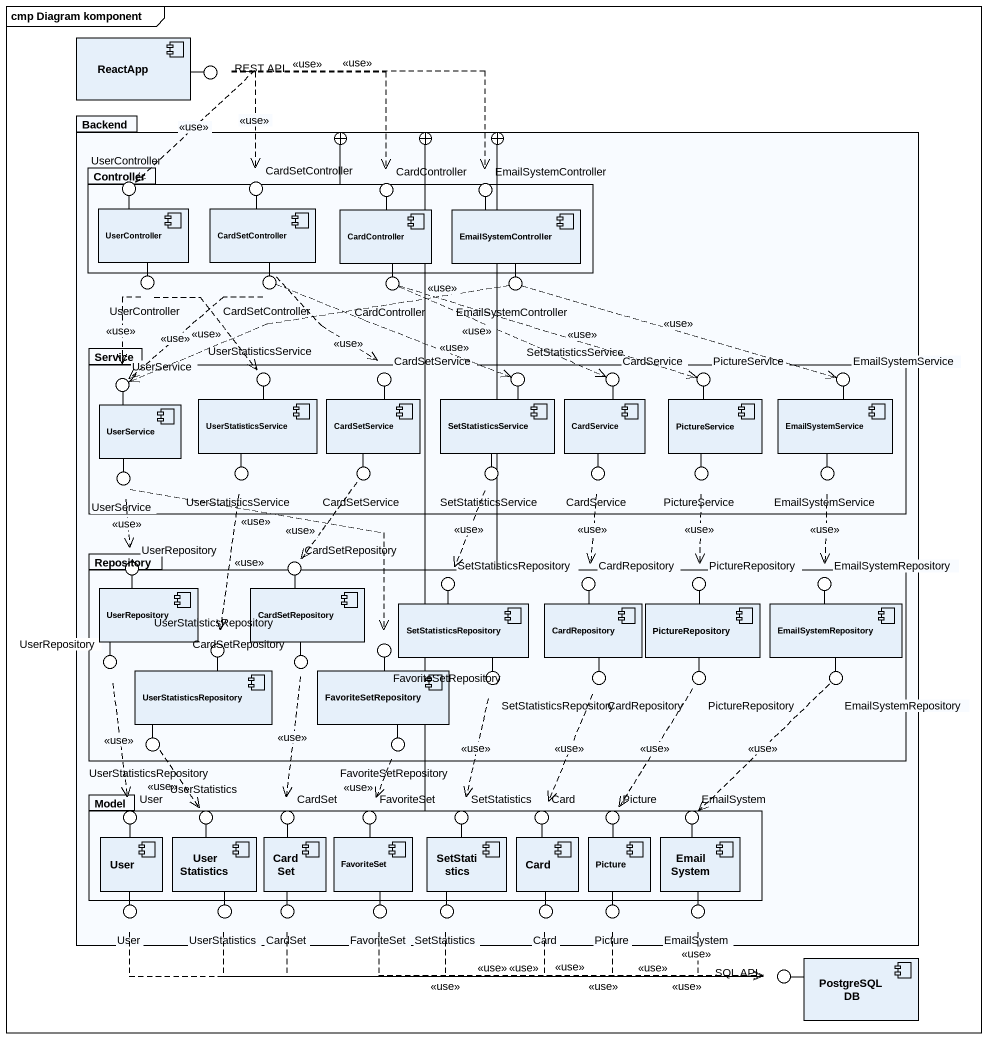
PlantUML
@startuml
mainframe cmp Diagram komponent
component ReactApp
() "REST API" as REST_API
package Backend {
  package Controller {
    component "UserController" as UserController_2
    component "CardSetController" as CardSetController_2
    component "CardController" as CardController_2
    component "EmailSystemController" as EmailSystemController_2
  }
  package Service {
    component "UserService" as UserService_2
    component "UserStatisticsService" as UserStatisticsService_2
    component "CardSetService" as CardSetService_2
    component "SetStatisticsService" as SetStatisticsService_2
    component "CardService" as CardService_2
    component "PictureService" as PictureService_2
    component "EmailSystemService" as EmailSystemService_2
  }
  package Repository {
    component "UserRepository" as UserRepository_2
    component "CardSetRepository" as CardSetRepository_2
    component "SetStatisticsRepository" as SetStatisticsRepository_2
    component "CardRepository" as CardRepository_2
    component "PictureRepository" as PictureRepository_2
    component "EmailSystemRepository" as EmailSystemRepository_2
    component UserStatisticsRepository
    component FavoriteSetRepository
  }
  package Model {
    component "User" as User_2
    component "UserStatistics" as UserStatistics_2
    component "CardSet" as CardSet_2
    component "FavoriteSet" as FavoriteSet_2
    component "SetStatistics" as SetStatistics_2
    component "Card" as Card__2
    component "Picture" as Picture_2
    component "EmailSystem" as EmailSystem_2
  }
}
() UserController
() CardSetController
() CardController
() EmailSystemController
() "UserController" as UserController_3
() "CardSetController" as CardSetController_3
() "CardController" as CardController_3
() "EmailSystemController" as EmailSystemController_3
() UserService
() UserStatisticsService
() CardSetService
() SetStatisticsService
() CardService
() PictureService
() EmailSystemService
() "UserService" as UserService_3
() "UserStatisticsService" as UserStatisticsService_3
() "CardSetService" as CardSetService_3
() "SetStatisticsService" as SetStatisticsService_3
() "CardService" as CardService_3
() "PictureService" as PictureService_3
() "EmailSystemService" as EmailSystemService_3
() UserRepository
() CardSetRepository
() SetStatisticsRepository
() CardRepository
() PictureRepository
() EmailSystemRepository
() "UserRepository" as UserRepository_3
() "UserStatisticsRepository" as UserStatisticsRepository_2
() "CardSetRepository" as CardSetRepository_3
() "FavoriteSetRepository" as FavoriteSetRepository_2
() "SetStatisticsRepository" as SetStatisticsRepository_3
() "CardRepository" as CardRepository_3
() "PictureRepository" as PictureRepository_3
() "EmailSystemRepository" as EmailSystemRepository_3
() "UserStatisticsRepository" as UserStatisticsRepository_3
() "FavoriteSetRepository" as FavoriteSetRepository_3
() User
() UserStatistics
() CardSet
() FavoriteSet
() SetStatistics
() "Card" as Card_
() Picture
() EmailSystem
() "User" as User_3
() "UserStatistics" as UserStatistics_3
() "CardSet" as CardSet_3
() "FavoriteSet" as FavoriteSet_3
() "SetStatistics" as SetStatistics_3
() "Card" as Card__3
() "Picture" as Picture_3
() "EmailSystem" as EmailSystem_3
() "SQL API" as SQL_API
component "PostgreSQL DB" as PostgreSQL_DB
ReactApp -right- REST_API
UserController_2 -up- UserController
CardSetController_2 -up- CardSetController
CardController_2 -up- CardController
EmailSystemController_2 -up- EmailSystemController
UserController_2 -- UserController_3
CardSetController_2 -- CardSetController_3
CardController_2 -- CardController_3
EmailSystemController_2 -- EmailSystemController_3
UserService_2 -up- UserService
UserStatisticsService_2 -up- UserStatisticsService
CardSetService_2 -up- CardSetService
SetStatisticsService_2 -up- SetStatisticsService
CardService_2 -up- CardService
PictureService_2 -up- PictureService
EmailSystemService_2 -up- EmailSystemService
UserService_2 -- UserService_3
UserStatisticsService_2 -- UserStatisticsService_3
CardSetService_2 -- CardSetService_3
SetStatisticsService_2 -- SetStatisticsService_3
CardService_2 -- CardService_3
PictureService_2 -- PictureService_3
EmailSystemService_2 -- EmailSystemService_3
UserRepository_2 -up- UserRepository
CardSetRepository_2 -up- CardSetRepository
SetStatisticsRepository_2 -up- SetStatisticsRepository
CardRepository_2 -up- CardRepository
PictureRepository_2 -up- PictureRepository
EmailSystemRepository_2 -up- EmailSystemRepository
UserRepository_2 -- UserRepository_3
UserStatisticsRepository -up- UserStatisticsRepository_2
CardSetRepository_2 -- CardSetRepository_3
FavoriteSetRepository -up- FavoriteSetRepository_2
SetStatisticsRepository_2 -- SetStatisticsRepository_3
CardRepository_2 -- CardRepository_3
PictureRepository_2 -- PictureRepository_3
EmailSystemRepository_2 -- EmailSystemRepository_3
UserStatisticsRepository -- UserStatisticsRepository_3
FavoriteSetRepository -- FavoriteSetRepository_3
User_2 -up- User
UserStatistics_2 -up- UserStatistics
CardSet_2 -up- CardSet
FavoriteSet_2 -up- FavoriteSet
SetStatistics_2 -up- SetStatistics
Card__2 -up- Card_
Picture_2 -up- Picture
EmailSystem_2 -up- EmailSystem
User_2 -- User_3
UserStatistics_2 -- UserStatistics_3
CardSet_2 -- CardSet_3
FavoriteSet_2 -- FavoriteSet_3
SetStatistics_2 -- SetStatistics_3
Card__2 -- Card__3
Picture_2 -- Picture_3
EmailSystem_2 -- EmailSystem_3
PostgreSQL_DB -left- SQL_API
REST_API ..> UserController : <<use>>
REST_API ..> CardSetController : <<use>>
REST_API ..> CardController : <<use>>
REST_API .right.> EmailSystemController : <<use>>
Controller --+ Backend
UserController_3 ..> UserService : <<use>>
UserController_3 ..> UserStatisticsService : <<use>>
CardSetController_3 ..> UserService : <<use>>
CardSetController_3 ..> CardSetService : <<use>>
CardSetController_3 .right.> SetStatisticsService : <<use>>
CardController_3 .right.> CardService : <<use>>
CardController_3 .right.> PictureService : <<use>>
EmailSystemController_3 .left.> UserService : <<use>>
EmailSystemController_3 .right.> EmailSystemService : <<use>>
Service --+ Backend
UserService_3 ..> UserRepository : <<use>>
UserService_3 ..> FavoriteSetRepository_2 : <<use>>
UserStatisticsService_3 ..> UserStatisticsRepository_2 : <<use>>
CardSetService_3 ..> CardSetRepository : <<use>>
SetStatisticsService_3 ..> SetStatisticsRepository : <<use>>
CardService_3 ..> CardRepository : <<use>>
PictureService_3 ..> PictureRepository : <<use>>
EmailSystemService_3 ..> EmailSystemRepository : <<use>>
Repository -up-+ Backend
UserRepository_3 ..> User : <<use>>
CardSetRepository_3 ..> CardSet : <<use>>
SetStatisticsRepository_3 ..> SetStatistics : <<use>>
CardRepository_3 ..> Card_ : <<use>>
PictureRepository_3 ..> Picture : <<use>>
EmailSystemRepository_3 ..> EmailSystem : <<use>>
UserStatisticsRepository_3 ..> UserStatistics : <<use>>
FavoriteSetRepository_3 ..> FavoriteSet : <<use>>
Model -up-+ Backend
User_3 .right.> SQL_API : <<use>>
UserStatistics_3 .right.> SQL_API : <<use>>
CardSet_3 .right.> SQL_API : <<use>>
FavoriteSet_3 .right.> SQL_API : <<use>>
SetStatistics_3 .right.> SQL_API : <<use>>
Card__3 .right.> SQL_API : <<use>>
Picture_3 .right.> SQL_API : <<use>>
EmailSystem_3 ..> SQL_API : <<use>>
@enduml
